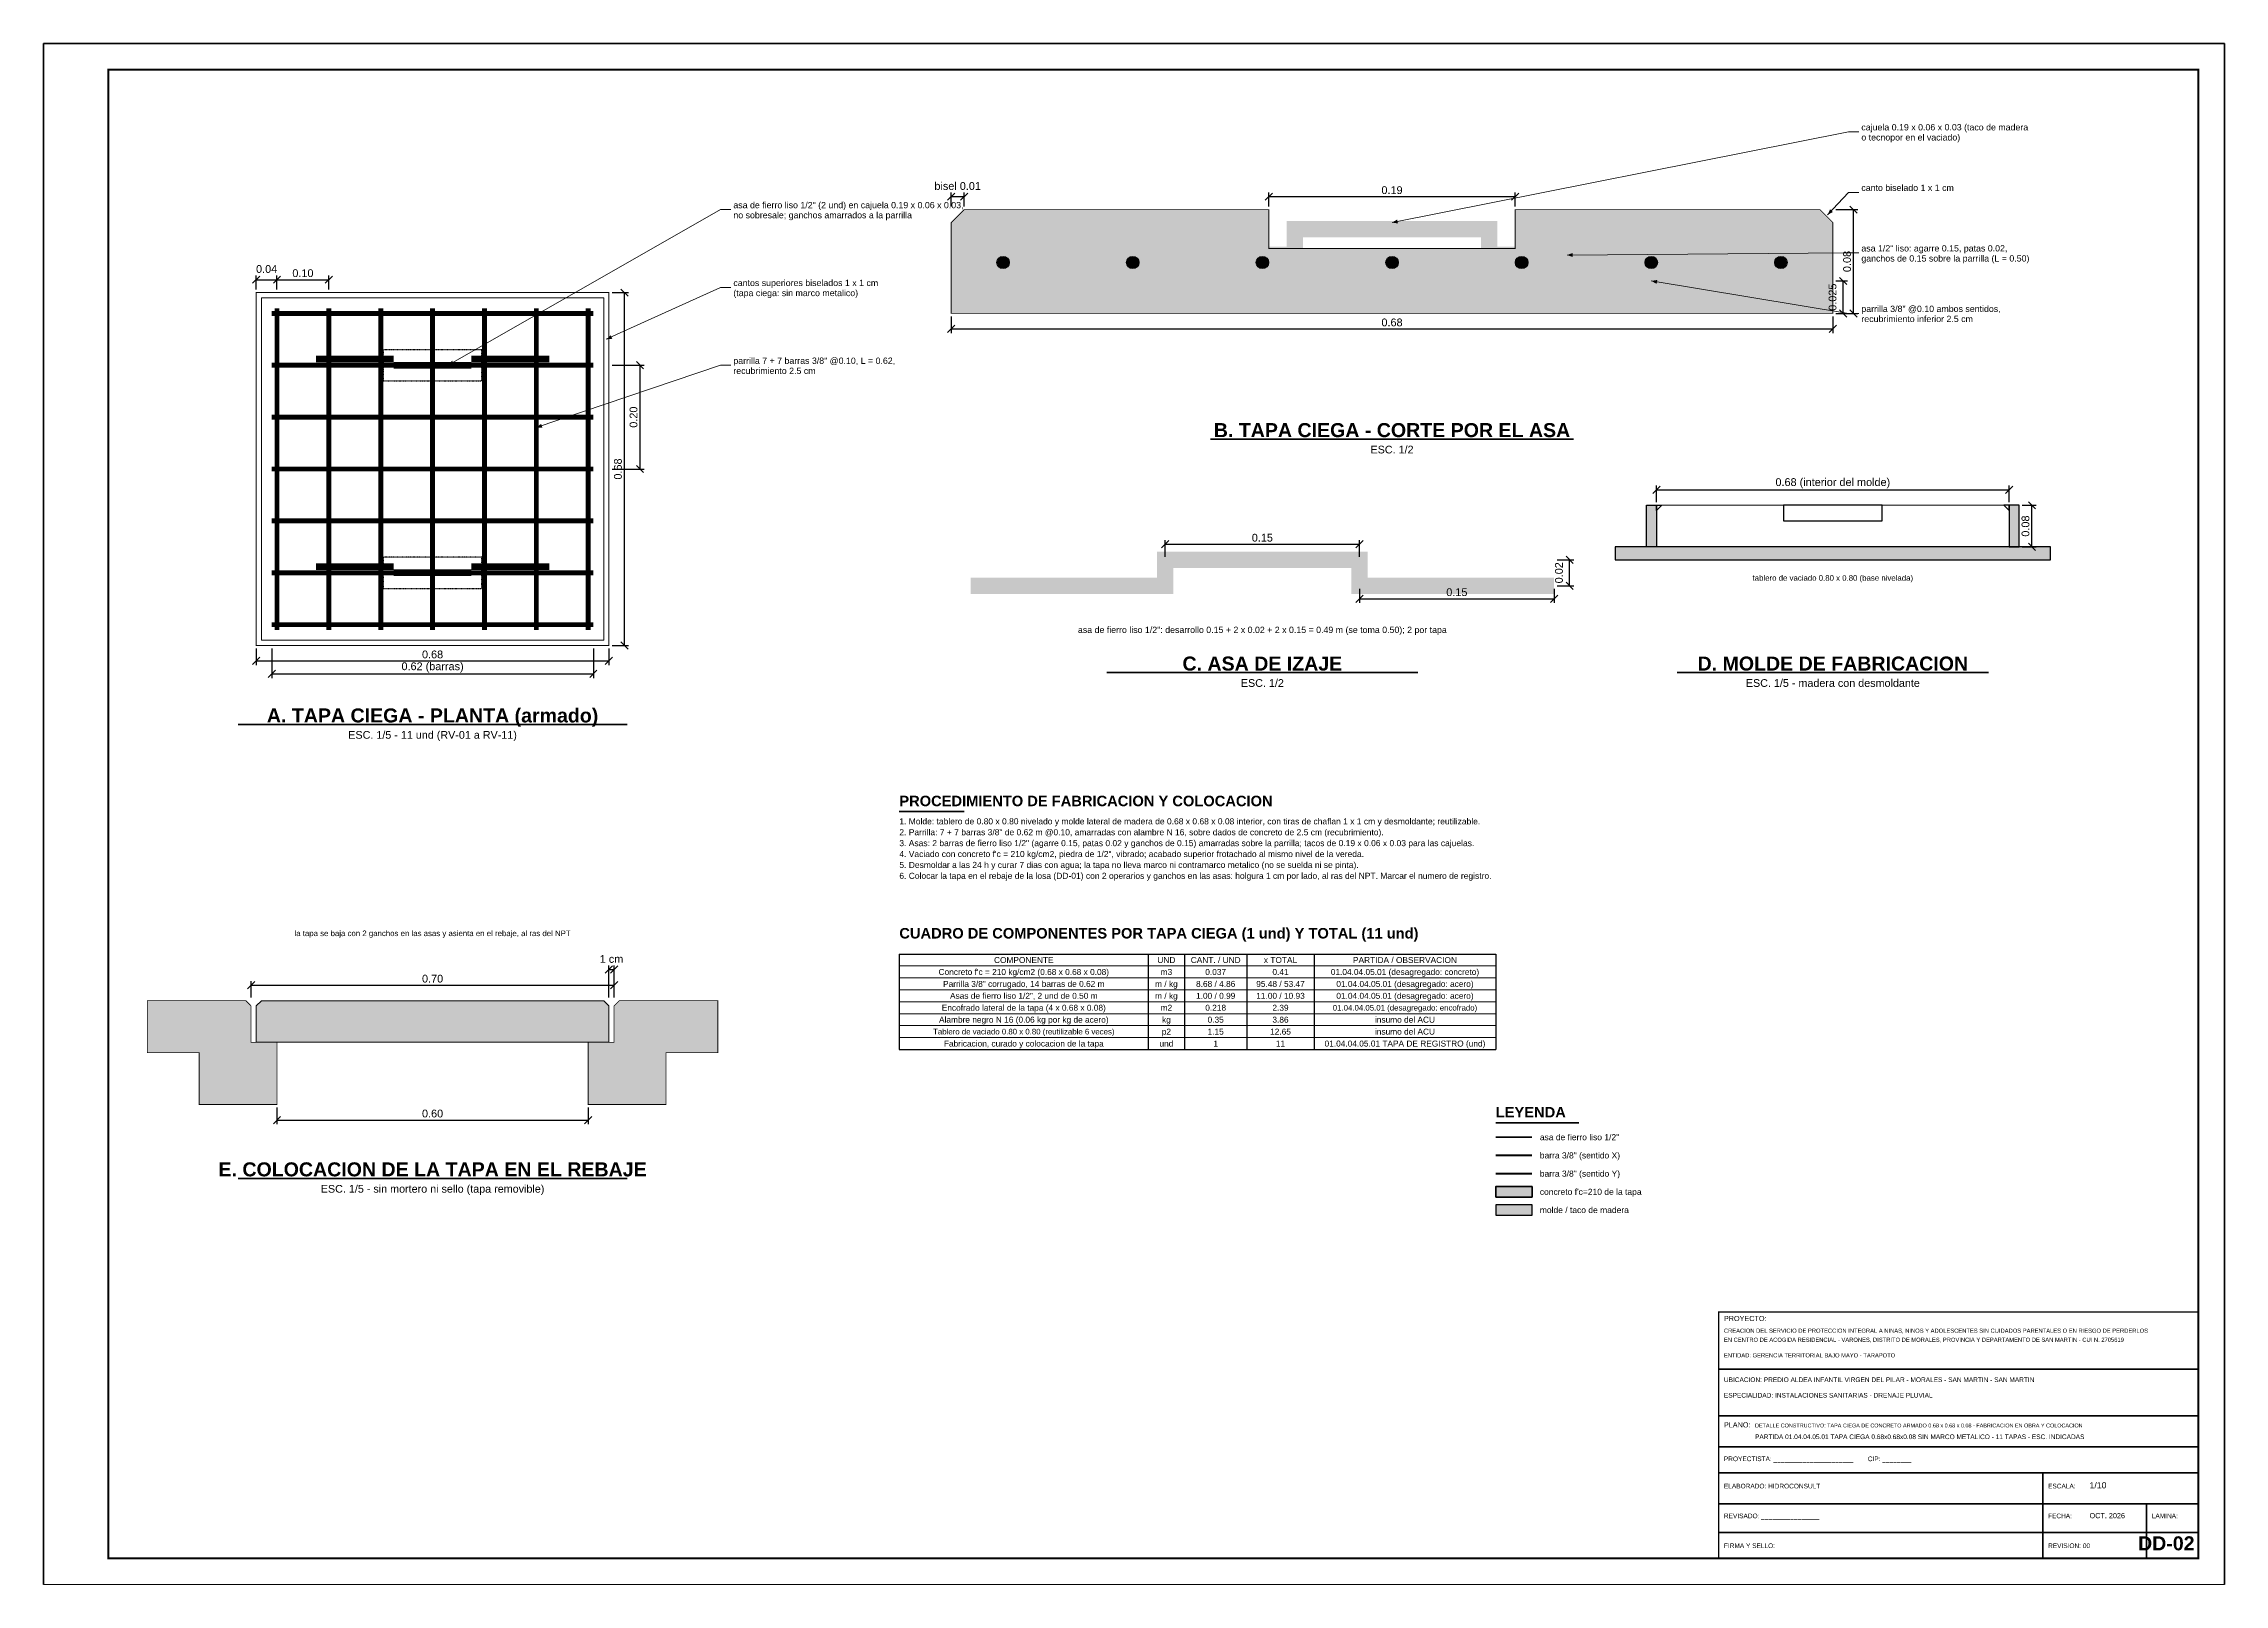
# Paper-space layout 'DD-02' of a CAD drawing. Header units: metres, sheet in millimetres. Extents: x 0 to 841, y 0 to 594.
# The model-space entities are those that its viewports show. They can reach past a viewport. Long polylines and large blocks are cut down to what shows.
import ezdxf
from ezdxf.enums import TextEntityAlignment as Align

# ---------------------------------------------------------------- set-up
doc = ezdxf.new("R2010")
doc.units = ezdxf.units.M
doc.header["$LTSCALE"] = 0.25
doc.linetypes.add('HIDDEN', pattern=[0.375, 0.25, -0.125])
for name, color, linetype, lineweight in [('ACERO', 1, 'CONTINUOUS', 35), ('ACERO-LONG', 5, 'CONTINUOUS', 35), ('CONCRETO', 250, 'CONTINUOUS', 50), ('CONCRETO-OCULTO', 8, 'HIDDEN', 25), ('COTAS', 94, 'CONTINUOUS', 18), ('GRILLA', 9, 'CONTINUOUS', 13), ('LLAMADAS', 30, 'CONTINUOUS', 18), ('MARCO', 7, 'CONTINUOUS', 50), ('MARCO-METALICO', 32, 'CONTINUOUS', 40), ('REGISTRO-TAPA', 30, 'CONTINUOUS', 18), ('ROTULO', 7, 'CONTINUOUS', 35), ('TITULOS', 160, 'CONTINUOUS', 35)]:
    doc.layers.add(name, color=color, linetype=linetype, lineweight=lineweight)
for name, color, linetype in [('ACERO-PUNTOS', 5, 'CONTINUOUS'), ('LEYENDA', 7, 'CONTINUOUS'), ('RELLENO', 32, 'CONTINUOUS'), ('ROTULO-TEXTO', 7, 'CONTINUOUS'), ('TEXTOS', 7, 'CONTINUOUS'), ('TEXTOS-NOTAS', 7, 'CONTINUOUS')]:
    doc.layers.add(name, color=color, linetype=linetype)
doc.layers.add('CONCRETO-ACHURADO', color=8, linetype='CONTINUOUS', true_color=0xe2e2e2)
doc.styles.get("Standard").update_dxf_attribs({"font": 'arial.ttf'})
doc.styles.add('TITULOS', font='arialbd.ttf')
doc.dimstyles.new('COT-10', dxfattribs={"dimscale": 0.01, "dimtxt": 3, "dimasz": 2.2, "dimexe": 1.6, "dimexo": 1.2, "dimgap": 1, "dimtad": 1, "dimzin": 0, "dimdsep": 46, "dimtxsty": 'Standard', "dimtsz": 1.4, "dimcen": 2.5, "dimclrd": 256, "dimclre": 256, "dimclrt": 7, "dimazin": 3, "dimtfac": 1, "dimtmove": 0, "dimatfit": 3})

# ---------------------------------------------------------------- blocks, each defined once
blk = doc.blocks.new('ACERO-38')
at = {"layer": 'ACERO-PUNTOS'}
h = blk.add_hatch(color=5, dxfattribs=at)
h.dxf.hatch_style = 1
h.paths.add_polyline_path([(-0.00475, 0, 1), (0.00475, 0, 1)])
at = {"layer": 'ACERO-PUNTOS', "color": 5}
blk.add_circle((0, 0), 0.00475, dxfattribs=at)

msp = doc.modelspace()

# ---------------------------------------------------------------- hatches: boundary and pattern name
at = {"layer": 'CONCRETO-ACHURADO', "true_color": 0xe2e2e2}
h = msp.add_hatch(color=7, dxfattribs=at)
h.dxf.hatch_style = 1
h.paths.add_polyline_path([(349175.5, 9281256.69), (349178.9, 9281256.69), (349178.9, 9281257.04), (349178.85, 9281257.09), (349177.675, 9281257.09), (349177.675, 9281256.94), (349176.725, 9281256.94), (349176.725, 9281257.09), (349175.55, 9281257.09), (349175.5, 9281257.04)])
h = msp.add_hatch(color=7, dxfattribs=at)
h.dxf.hatch_style = 1
h.paths.add_polyline_path([(349172.78, 9281254.04), (349172.4, 9281254.04), (349172.4, 9281253.84), (349172.6, 9281253.84), (349172.6, 9281253.64), (349172.9, 9281253.64), (349172.9, 9281253.88), (349172.8, 9281253.88), (349172.8, 9281254.02)])
h = msp.add_hatch(color=7, dxfattribs=at)
h.dxf.hatch_style = 1
h.paths.add_polyline_path([(349172.82, 9281253.88), (349174.18, 9281253.88), (349174.18, 9281254.02), (349174.16, 9281254.04), (349172.84, 9281254.04), (349172.82, 9281254.02)])
h = msp.add_hatch(color=7, dxfattribs=at)
h.dxf.hatch_style = 1
h.paths.add_polyline_path([(349174.22, 9281254.04), (349174.6, 9281254.04), (349174.6, 9281253.84), (349174.4, 9281253.84), (349174.4, 9281253.64), (349174.1, 9281253.64), (349174.1, 9281253.88), (349174.2, 9281253.88), (349174.2, 9281254.02)])
h = msp.add_hatch(color=7, dxfattribs=at)
h.dxf.hatch_style = 1
h.paths.add_polyline_path([(349177.6, 9281253.2834), (349177.74, 9281253.2834), (349177.74, 9281253.3234), (349177.6, 9281253.3234)])
at = {"layer": 'RELLENO'}
h = msp.add_hatch(color=7, dxfattribs=at)
h.dxf.hatch_style = 1
h.paths.add_polyline_path([(349178.22, 9281255.79), (349178.182, 9281255.79), (349178.182, 9281255.95), (349178.22, 9281255.95)])
h = msp.add_hatch(color=7, dxfattribs=at)
h.dxf.hatch_style = 1
h.paths.add_polyline_path([(349179.58, 9281255.79), (349179.618, 9281255.79), (349179.618, 9281255.95), (349179.58, 9281255.95)])
h = msp.add_hatch(color=7, dxfattribs=at)
h.dxf.hatch_style = 1
h.paths.add_polyline_path([(349178.06, 9281255.74), (349179.74, 9281255.74), (349179.74, 9281255.79), (349178.06, 9281255.79)])
h = msp.add_hatch(color=7, dxfattribs=at)
h.dxf.hatch_style = 1
h.paths.add_polyline_path([(349177.6, 9281253.2132), (349177.74, 9281253.2132), (349177.74, 9281253.2532), (349177.6, 9281253.2532)])

# ---------------------------------------------------------------- linework, layer by layer
at = {"layer": 'ACERO'}
for points, const_width in [([(349172.88, 9281256.69), (349174.12, 9281256.69)], 0.019), ([(349172.88, 9281256.49), (349174.12, 9281256.49)], 0.019), ([(349172.88, 9281256.29), (349174.12, 9281256.29)], 0.019), ([(349172.88, 9281256.09), (349174.12, 9281256.09)], 0.019), ([(349172.88, 9281255.89), (349174.12, 9281255.89)], 0.019), ([(349172.88, 9281255.69), (349174.12, 9281255.69)], 0.019), ([(349172.88, 9281255.49), (349174.12, 9281255.49)], 0.019), ([(349177.6, 9281253.4438), (349177.74, 9281253.4438)], 0.007)]:
    msp.add_lwpolyline(points, dxfattribs=dict(at, const_width=const_width))
at = {"layer": 'ACERO-LONG'}
for points, const_width in [([(349175.65, 9281256.815), (349178.75, 9281256.815)], 0.0475), ([(349172.9, 9281255.47), (349172.9, 9281256.71)], 0.019), ([(349173.1, 9281255.47), (349173.1, 9281256.71)], 0.019), ([(349173.3, 9281255.47), (349173.3, 9281256.71)], 0.019), ([(349173.5, 9281255.47), (349173.5, 9281256.71)], 0.019), ([(349173.7, 9281255.47), (349173.7, 9281256.71)], 0.019), ([(349173.9, 9281255.47), (349173.9, 9281256.71)], 0.019), ([(349174.1, 9281255.47), (349174.1, 9281256.71)], 0.019), ([(349177.6, 9281253.3736), (349177.74, 9281253.3736)], 0.007)]:
    msp.add_lwpolyline(points, dxfattribs=dict(at, const_width=const_width))
at = {"layer": 'CONCRETO', "const_width": 0.003}
for points in [[(349172.78, 9281254.04), (349172.4, 9281254.04), (349172.4, 9281253.84), (349172.6, 9281253.84), (349172.6, 9281253.64), (349172.9, 9281253.64), (349172.9, 9281253.88), (349172.8, 9281253.88), (349172.8, 9281254.02)], [(349174.22, 9281254.04), (349174.6, 9281254.04), (349174.6, 9281253.84), (349174.4, 9281253.84), (349174.4, 9281253.64), (349174.1, 9281253.64), (349174.1, 9281253.88), (349174.2, 9281253.88), (349174.2, 9281254.02)]]:
    msp.add_lwpolyline(points, close=True, dxfattribs=at)
at = {"layer": 'CONCRETO'}
msp.add_lwpolyline([(349177.6, 9281253.2834), (349177.74, 9281253.2834), (349177.74, 9281253.3234), (349177.6, 9281253.3234)], close=True, dxfattribs=at)
at = {"layer": 'CONCRETO-OCULTO', "const_width": 0.0254}
for points in [[(349173.05, 9281256.514), (349173.35, 9281256.514)], [(349173.65, 9281256.514), (349173.95, 9281256.514)], [(349173.05, 9281255.714), (349173.35, 9281255.714)], [(349173.65, 9281255.714), (349173.95, 9281255.714)]]:
    msp.add_lwpolyline(points, dxfattribs=at)
at = {"layer": 'CONCRETO-OCULTO'}
for points in [[(349173.31, 9281256.43), (349173.69, 9281256.43), (349173.69, 9281256.55), (349173.31, 9281256.55)], [(349173.31, 9281255.63), (349173.69, 9281255.63), (349173.69, 9281255.75), (349173.31, 9281255.75)]]:
    msp.add_lwpolyline(points, close=True, dxfattribs=at)
at = {"layer": 'GRILLA'}
for p, q in [((349175.3, 9281254.174), (349177.6, 9281254.174)), ((349175.3, 9281254.128), (349177.6, 9281254.128)), ((349175.3, 9281254.082), (349177.6, 9281254.082)), ((349175.3, 9281254.036), (349177.6, 9281254.036)), ((349175.3, 9281253.99), (349177.6, 9281253.99)), ((349175.3, 9281253.944), (349177.6, 9281253.944)), ((349175.3, 9281253.898), (349177.6, 9281253.898))]:
    msp.add_line(p, q, dxfattribs=at)
at = {"layer": 'LLAMADAS'}
for p, q in [((349178.96, 9281257.39), (349177.2, 9281257.04)), ((349179, 9281257.39), (349178.96, 9281257.39)), ((349174.61, 9281257.09), (349173.56, 9281256.49)), ((349174.65, 9281257.09), (349174.61, 9281257.09)), ((349178.96, 9281257.1567), (349178.88, 9281257.07)), ((349179, 9281257.1567), (349178.96, 9281257.1567)), ((349178.96, 9281256.9233), (349177.875, 9281256.915)), ((349179, 9281256.9233), (349178.96, 9281256.9233)), ((349174.61, 9281256.79), (349174.17, 9281256.59)), ((349174.65, 9281256.79), (349174.61, 9281256.79)), ((349178.96, 9281256.69), (349178.2, 9281256.815)), ((349179, 9281256.69), (349178.96, 9281256.69)), ((349174.61, 9281256.49), (349173.9, 9281256.25)), ((349174.65, 9281256.49), (349174.61, 9281256.49))]:
    msp.add_line(p, q, dxfattribs=at)
for points in [[(349178.88, 9281257.07), (349178.9006, 9281257.0809), (349178.8893, 9281257.0914)], [(349177.2, 9281257.04), (349177.2231, 9281257.0367), (349177.2201, 9281257.0518)], [(349177.875, 9281256.915), (349177.8971, 9281256.9075), (349177.8969, 9281256.9229)], [(349178.2, 9281256.815), (349178.2205, 9281256.8038), (349178.223, 9281256.819)], [(349174.17, 9281256.59), (349174.1932, 9281256.5921), (349174.1868, 9281256.6061)], [(349173.56, 9281256.49), (349173.5829, 9281256.4942), (349173.5753, 9281256.5076)], [(349173.9, 9281256.25), (349173.9233, 9281256.2498), (349173.9184, 9281256.2643)]]:
    msp.add_solid(points, dxfattribs=at)
at = {"layer": 'MARCO'}
msp.add_lwpolyline([(349172, 9281251.79), (349180.41, 9281251.79), (349180.41, 9281257.73), (349172, 9281257.73)], close=True, dxfattribs=at)
at = {"layer": 'MARCO', "const_width": 0.008}
msp.add_lwpolyline([(349172.25, 9281251.89), (349180.31, 9281251.89), (349180.31, 9281257.63), (349172.25, 9281257.63)], close=True, dxfattribs=at)
at = {"layer": 'MARCO-METALICO'}
for points, const_width in [([(349176.075, 9281256.915), (349176.825, 9281256.915), (349176.825, 9281257.015), (349177.575, 9281257.015), (349177.575, 9281256.915), (349178.325, 9281256.915)], 0.0635), ([(349173.35, 9281256.49), (349173.65, 9281256.49)], 0.0254), ([(349175.575, 9281255.64), (349176.325, 9281255.64), (349176.325, 9281255.74), (349177.075, 9281255.74), (349177.075, 9281255.64), (349177.825, 9281255.64)], 0.0635), ([(349173.35, 9281255.69), (349173.65, 9281255.69)], 0.0254), ([(349177.6, 9281253.514), (349177.74, 9281253.514)], 0.007)]:
    msp.add_lwpolyline(points, dxfattribs=dict(at, const_width=const_width))
at = {"layer": 'REGISTRO-TAPA'}
for points, const_width in [([(349175.5, 9281256.69), (349178.9, 9281256.69), (349178.9, 9281257.04), (349178.85, 9281257.09), (349177.675, 9281257.09), (349177.675, 9281256.94), (349176.725, 9281256.94), (349176.725, 9281257.09), (349175.55, 9281257.09), (349175.5, 9281257.04)], 0.003), ([(349172.82, 9281255.41), (349174.18, 9281255.41), (349174.18, 9281256.77), (349172.82, 9281256.77)], 0.004)]:
    msp.add_lwpolyline(points, close=True, dxfattribs=dict(at, const_width=const_width))
for points in [[(349172.84, 9281255.43), (349174.16, 9281255.43), (349174.16, 9281256.75), (349172.84, 9281256.75)], [(349178.22, 9281255.79), (349179.58, 9281255.79), (349179.58, 9281255.95), (349178.22, 9281255.95)], [(349172.82, 9281253.88), (349174.18, 9281253.88), (349174.18, 9281254.02), (349174.16, 9281254.04), (349172.84, 9281254.04), (349172.82, 9281254.02)]]:
    msp.add_lwpolyline(points, close=True, dxfattribs=at)
at = {"layer": 'RELLENO'}
for points in [[(349178.22, 9281255.79), (349178.182, 9281255.79), (349178.182, 9281255.95), (349178.22, 9281255.95)], [(349178.22, 9281255.95), (349178.24, 9281255.95), (349178.22, 9281255.93)], [(349178.71, 9281255.89), (349179.09, 9281255.89), (349179.09, 9281255.95), (349178.71, 9281255.95)], [(349179.58, 9281255.95), (349179.56, 9281255.95), (349179.58, 9281255.93)], [(349179.58, 9281255.79), (349179.618, 9281255.79), (349179.618, 9281255.95), (349179.58, 9281255.95)], [(349178.06, 9281255.74), (349179.74, 9281255.74), (349179.74, 9281255.79), (349178.06, 9281255.79)], [(349177.6, 9281253.2132), (349177.74, 9281253.2132), (349177.74, 9281253.2532), (349177.6, 9281253.2532)]]:
    msp.add_lwpolyline(points, close=True, dxfattribs=at)
at = {"layer": 'ROTULO'}
for p, q in [((349178.46, 9281252.62), (349180.31, 9281252.62)), ((349178.46, 9281252.44), (349180.31, 9281252.44)), ((349178.46, 9281252.32), (349180.31, 9281252.32)), ((349178.46, 9281252.22), (349180.31, 9281252.22)), ((349179.71, 9281252.22), (349179.71, 9281251.89)), ((349178.46, 9281252.1), (349180.31, 9281252.1)), ((349180.11, 9281252.1), (349180.11, 9281251.89)), ((349178.46, 9281251.99), (349180.31, 9281251.99))]:
    msp.add_line(p, q, dxfattribs=at)
at = {"layer": 'ROTULO', "const_width": 0.005}
msp.add_lwpolyline([(349178.46, 9281251.89), (349180.31, 9281251.89), (349180.31, 9281252.84), (349178.46, 9281252.84)], close=True, dxfattribs=at)
at = {"layer": 'TEXTOS'}
for p, q in [((349175.3, 9281254.22), (349177.6, 9281254.22)), ((349175.3, 9281254.22), (349175.3, 9281253.852)), ((349176.26, 9281254.22), (349176.26, 9281253.852)), ((349176.4, 9281254.22), (349176.4, 9281253.852)), ((349176.64, 9281254.22), (349176.64, 9281253.852)), ((349176.9, 9281254.22), (349176.9, 9281253.852)), ((349177.6, 9281254.22), (349177.6, 9281253.852)), ((349175.3, 9281253.852), (349177.6, 9281253.852))]:
    msp.add_line(p, q, dxfattribs=at)
at = {"layer": 'TITULOS'}
for p, q in [((349176.5, 9281256.205), (349177.9, 9281256.205)), ((349176.1, 9281255.305), (349177.3, 9281255.305)), ((349178.3, 9281255.305), (349179.5, 9281255.305)), ((349172.75, 9281255.105), (349174.25, 9281255.105)), ((349175.3, 9281254.77), (349175.55, 9281254.77)), ((349177.6, 9281253.57), (349177.92, 9281253.57)), ((349172.75, 9281253.355), (349174.25, 9281253.355))]:
    msp.add_line(p, q, dxfattribs=at)

# ---------------------------------------------------------------- block references
at = {"xscale": 5, "yscale": 5}
for p in [(349175.7, 9281256.8862), (349176.2, 9281256.8862), (349176.7, 9281256.8862), (349177.2, 9281256.8862), (349177.7, 9281256.8862), (349178.2, 9281256.8862), (349178.7, 9281256.8862)]:
    msp.add_blockref('ACERO-38', p, dxfattribs=at)

# ---------------------------------------------------------------- texts
at = {"layer": 'LEYENDA'}
for s, p in [('asa de fierro liso 1/2"', (349177.77, 9281253.514)), ('barra 3/8" (sentido X)', (349177.77, 9281253.4438)), ('barra 3/8" (sentido Y)', (349177.77, 9281253.3736)), ("concreto f'c=210 de la tapa", (349177.77, 9281253.3034)), ('molde / taco de madera', (349177.77, 9281253.2332))]:
    msp.add_text(s, height=0.0234, dxfattribs=at).set_placement(p, align=Align.MIDDLE_LEFT)
at = {"layer": 'ROTULO-TEXTO'}
for s, height, p in [('PROYECTO:', 0.02, (349178.48, 9281252.805)), ('CREACION DEL SERVICIO DE PROTECCION INTEGRAL A NINAS, NINOS Y ADOLESCENTES SIN CUIDADOS PARENTALES O EN RIESGO DE PERDERLOS', 0.016, (349178.48, 9281252.76)), ('EN CENTRO DE ACOGIDA RESIDENCIAL - VARONES, DISTRITO DE MORALES, PROVINCIA Y DEPARTAMENTO DE SAN MARTIN - CUI N. 2705619', 0.016, (349178.48, 9281252.725)), ('ENTIDAD: GERENCIA TERRITORIAL BAJO MAYO - TARAPOTO', 0.016, (349178.48, 9281252.665)), ('UBICACION: PREDIO ALDEA INFANTIL VIRGEN DEL PILAR - MORALES - SAN MARTIN - SAN MARTIN', 0.018, (349178.48, 9281252.57)), ('ESPECIALIDAD: INSTALACIONES SANITARIAS - DRENAJE PLUVIAL', 0.018, (349178.48, 9281252.51)), ('PLANO:', 0.02, (349178.48, 9281252.395)), ('DETALLE CONSTRUCTIVO: TAPA CIEGA DE CONCRETO ARMADO 0.68 x 0.68 x 0.08 - FABRICACION EN OBRA Y COLOCACION', 0.015, (349178.6, 9281252.395)), ('PARTIDA 01.04.04.05.01 TAPA CIEGA 0.68x0.68x0.08 SIN MARCO METALICO - 11 TAPAS - ESC. INDICADAS', 0.018, (349178.6, 9281252.35)), ('PROYECTISTA: ______________________        CIP: ________', 0.018, (349178.48, 9281252.265)), ('ELABORADO: HIDROCONSULT', 0.018, (349178.48, 9281252.16)), ('ESCALA:', 0.018, (349179.73, 9281252.16)), ('1/10', 0.024, (349179.89, 9281252.16)), ('REVISADO: ________________', 0.018, (349178.48, 9281252.045)), ('FECHA:', 0.018, (349179.73, 9281252.045)), ('OCT. 2026', 0.02, (349179.89, 9281252.045)), ('LAMINA:', 0.018, (349180.13, 9281252.045)), ('FIRMA Y SELLO:', 0.018, (349178.48, 9281251.93)), ('REVISION: 00', 0.018, (349179.73, 9281251.93))]:
    msp.add_text(s, height=height, dxfattribs=at).set_placement(p)
at = {"layer": 'TEXTOS'}
for s, p in [('cajuela 0.19 x 0.06 x 0.03 (taco de madera', (349179.01, 9281257.3954)), ('o tecnopor en el vaciado)', (349179.01, 9281257.3565)), ('canto biselado 1 x 1 cm', (349179.01, 9281257.1621)), ('asa de fierro liso 1/2" (2 und) en cajuela 0.19 x 0.06 x 0.03,', (349174.66, 9281257.0954)), ('no sobresale; ganchos amarrados a la parrilla', (349174.66, 9281257.0565)), ('asa 1/2" liso: agarre 0.15, patas 0.02,', (349179.01, 9281256.9287)), ('ganchos de 0.15 sobre la parrilla (L = 0.50)', (349179.01, 9281256.8899)), ('cantos superiores biselados 1 x 1 cm', (349174.66, 9281256.7954)), ('(tapa ciega: sin marco metalico)', (349174.66, 9281256.7565)), ('parrilla 3/8" @0.10 ambos sentidos,', (349179.01, 9281256.6954)), ('recubrimiento inferior 2.5 cm', (349179.01, 9281256.6565)), ('parrilla 7 + 7 barras 3/8" @0.10, L = 0.62,', (349174.66, 9281256.4954)), ('recubrimiento 2.5 cm', (349174.66, 9281256.4565))]:
    msp.add_text(s, height=0.0243, dxfattribs=at).set_placement(p)
for s, height, p in [('ESC. 1/2', 0.0297, (349177.2, 9281256.165)), ('tablero de vaciado 0.80 x 0.80 (base nivelada)', 0.0216, (349178.9, 9281255.67)), ('asa de fierro liso 1/2": desarrollo 0.15 + 2 x 0.02 + 2 x 0.15 = 0.49 m (se toma 0.50); 2 por tapa', 0.0243, (349176.7, 9281255.47)), ('ESC. 1/2', 0.0297, (349176.7, 9281255.265)), ('ESC. 1/5 - madera con desmoldante', 0.0297, (349178.9, 9281255.265)), ('ESC. 1/5 - 11 und (RV-01 a RV-11)', 0.0297, (349173.5, 9281255.065)), ('la tapa se baja con 2 ganchos en las asas y asienta en el rebaje, al ras del NPT', 0.0216, (349173.5, 9281254.3)), ("Concreto f'c = 210 kg/cm2 (0.68 x 0.68 x 0.08)", 0.02295, (349175.78, 9281254.151)), ('COMPONENTE', 0.02295, (349175.78, 9281254.197)), ('UND', 0.02295, (349176.33, 9281254.197)), ('m3', 0.02295, (349176.33, 9281254.151)), ('CANT. / UND', 0.02295, (349176.52, 9281254.197)), ('0.037', 0.02295, (349176.52, 9281254.151)), ('x TOTAL', 0.02295, (349176.77, 9281254.197)), ('0.41', 0.02295, (349176.77, 9281254.151)), ('01.04.04.05.01 (desagregado: concreto)', 0.02295, (349177.25, 9281254.151)), ('PARTIDA / OBSERVACION', 0.02295, (349177.25, 9281254.197)), ('Parrilla 3/8" corrugado, 14 barras de 0.62 m', 0.02295, (349175.78, 9281254.105)), ('Asas de fierro liso 1/2", 2 und de 0.50 m', 0.02295, (349175.78, 9281254.059)), ('m / kg', 0.02295, (349176.33, 9281254.105)), ('m / kg', 0.02295, (349176.33, 9281254.059)), ('8.68 / 4.86', 0.02295, (349176.52, 9281254.105)), ('1.00 / 0.99', 0.02295, (349176.52, 9281254.059)), ('95.48 / 53.47', 0.02295, (349176.77, 9281254.105)), ('11.00 / 10.93', 0.02295, (349176.77, 9281254.059)), ('01.04.04.05.01 (desagregado: acero)', 0.02295, (349177.25, 9281254.105)), ('01.04.04.05.01 (desagregado: acero)', 0.02295, (349177.25, 9281254.059)), ('Alambre negro N 16 (0.06 kg por kg de acero)', 0.02295, (349175.78, 9281253.967)), ('Encofrado lateral de la tapa (4 x 0.68 x 0.08)', 0.02295, (349175.78, 9281254.013)), ('m2', 0.02295, (349176.33, 9281254.013)), ('kg', 0.02295, (349176.33, 9281253.967)), ('0.218', 0.02295, (349176.52, 9281254.013)), ('0.35', 0.02295, (349176.52, 9281253.967)), ('3.86', 0.02295, (349176.77, 9281253.967)), ('2.39', 0.02295, (349176.77, 9281254.013)), ('01.04.04.05.01 (desagregado: encofrado)', 0.0216, (349177.25, 9281254.013)), ('insumo del ACU', 0.02295, (349177.25, 9281253.967)), ('Tablero de vaciado 0.80 x 0.80 (reutilizable 6 veces)', 0.0216, (349175.78, 9281253.921)), ('Fabricacion, curado y colocacion de la tapa', 0.02295, (349175.78, 9281253.875)), ('und', 0.02295, (349176.33, 9281253.875)), ('p2', 0.02295, (349176.33, 9281253.921)), ('1.15', 0.02295, (349176.52, 9281253.921)), ('1', 0.0229, (349176.52, 9281253.875)), ('12.65', 0.02295, (349176.77, 9281253.921)), ('11', 0.02295, (349176.77, 9281253.875)), ('01.04.04.05.01 TAPA DE REGISTRO (und)', 0.02295, (349177.25, 9281253.875)), ('insumo del ACU', 0.02295, (349177.25, 9281253.921)), ('ESC. 1/5 - sin mortero ni sello (tapa removible)', 0.0297, (349173.5, 9281253.315))]:
    msp.add_text(s, height=height, dxfattribs=at).set_placement(p, align=Align.MIDDLE_CENTER)
at = {"layer": 'TEXTOS-NOTAS'}
for s, p in [('1. Molde: tablero de 0.80 x 0.80 nivelado y molde lateral de madera de 0.68 x 0.68 x 0.08 interior, con tiras de chaflan 1 x 1 cm y desmoldante; reutilizable.', (349175.3, 9281254.72)), ('3. Asas: 2 barras de fierro liso 1/2" (agarre 0.15, patas 0.02 y ganchos de 0.15) amarradas sobre la parrilla; tacos de 0.19 x 0.06 x 0.03 para las cajuelas.', (349175.3, 9281254.636)), ('2. Parrilla: 7 + 7 barras 3/8" de 0.62 m @0.10, amarradas con alambre N 16, sobre dados de concreto de 2.5 cm (recubrimiento).', (349175.3, 9281254.678)), ('4. Vaciado con concreto f\'c = 210 kg/cm2, piedra de 1/2", vibrado; acabado superior frotachado al mismo nivel de la vereda.', (349175.3, 9281254.594)), ('5. Desmoldar a las 24 h y curar 7 dias con agua; la tapa no lleva marco ni contramarco metalico (no se suelda ni se pinta).', (349175.3, 9281254.552)), ('6. Colocar la tapa en el rebaje de la losa (DD-01) con 2 operarios y ganchos en las asas: holgura 1 cm por lado, al ras del NPT. Marcar el numero de registro.', (349175.3, 9281254.51))]:
    msp.add_text(s, height=0.0234, dxfattribs=at).set_placement(p)
at = {"layer": 'TITULOS', "style": 'TITULOS'}
for s, p in [('B. TAPA CIEGA - CORTE POR EL ASA', (349177.2, 9281256.24)), ('C. ASA DE IZAJE', (349176.7, 9281255.34)), ('D. MOLDE DE FABRICACION', (349178.9, 9281255.34)), ('A. TAPA CIEGA - PLANTA (armado)', (349173.5, 9281255.14)), ('E. COLOCACION DE LA TAPA EN EL REBAJE', (349173.5, 9281253.39))]:
    msp.add_text(s, height=0.054, dxfattribs=at).set_placement(p, align=Align.MIDDLE_CENTER)
for s, p in [('PROCEDIMIENTO DE FABRICACION Y COLOCACION', (349175.3, 9281254.79)), ('CUADRO DE COMPONENTES POR TAPA CIEGA (1 und) Y TOTAL (11 und)', (349175.3, 9281254.28)), ('LEYENDA', (349177.6, 9281253.59))]:
    msp.add_text(s, height=0.0405, dxfattribs=at).set_placement(p)
msp.add_text('DD-02', height=0.054, dxfattribs=at).set_placement((349180.295, 9281251.905), align=Align.BOTTOM_RIGHT)

# ---------------------------------------------------------------- dimensions: what is measured, and where the dimension line sits
at = {"layer": 'COTAS'}
for base, p1, p2, text in [((349175.5, 9281257.14), (349175.5, 9281257.09), (349175.55, 9281257.09), 'bisel 0.01'), ((349176.725, 9281257.14), (349176.725, 9281257.09), (349177.675, 9281257.09), '0.19'), ((349172.82, 9281256.82), (349172.82, 9281256.77), (349172.9, 9281256.77), '0.04'), ((349172.9, 9281256.82), (349172.9, 9281256.77), (349173.1, 9281256.77), '0.10'), ((349175.5, 9281256.63), (349175.5, 9281256.69), (349178.9, 9281256.69), '0.68'), ((349178.22, 9281256.01), (349178.22, 9281255.95), (349179.58, 9281255.95), '0.68 (interior del molde)'), ((349176.325, 9281255.8), (349176.325, 9281255.74), (349177.075, 9281255.74), '0.15'), ((349177.075, 9281255.59), (349177.075, 9281255.64), (349177.825, 9281255.64), '0.15'), ((349172.82, 9281255.35), (349172.82, 9281255.41), (349174.18, 9281255.41), '0.68'), ((349172.88, 9281255.3), (349172.88, 9281255.41), (349174.12, 9281255.41), '0.62 (barras)'), ((349174.18, 9281254.16), (349174.18, 9281254.04), (349174.2, 9281254.04), '1 cm'), ((349172.8, 9281254.1), (349172.8, 9281254.04), (349174.2, 9281254.04), '0.70'), ((349172.9, 9281253.58), (349172.9, 9281253.64), (349174.1, 9281253.64), '0.60')]:
    msp.add_linear_dim(base=base, p1=p1, p2=p2, text=text, dimstyle='COT-10', dxfattribs=at).render()
for base, p1, p2, text in [((349178.98, 9281256.69), (349178.9, 9281256.69), (349178.9, 9281257.09), '0.08'), ((349178.94, 9281256.69), (349178.9, 9281256.69), (349178.9, 9281256.815), '0.025'), ((349174.24, 9281255.41), (349174.18, 9281255.41), (349174.18, 9281256.77), '0.68'), ((349174.3, 9281256.09), (349174.18, 9281256.09), (349174.18, 9281256.49), '0.20'), ((349179.668, 9281255.79), (349179.618, 9281255.79), (349179.618, 9281255.95), '0.08'), ((349177.885, 9281255.64), (349177.825, 9281255.64), (349177.825, 9281255.74), '0.02')]:
    msp.add_linear_dim(base=base, p1=p1, p2=p2, angle=90, text=text, dimstyle='COT-10', dxfattribs=at).render()

psp = doc.layouts.new('DD-02')

# ---------------------------------------------------------------- viewports
at = {"layer": 'MARCO'}
psp.add_viewport(center=(420.5, 297), size=(841, 594), view_center_point=(349176.205, 9281254.76), view_height=5.94, dxfattribs=at)

doc.saveas('drawing.dxf')
